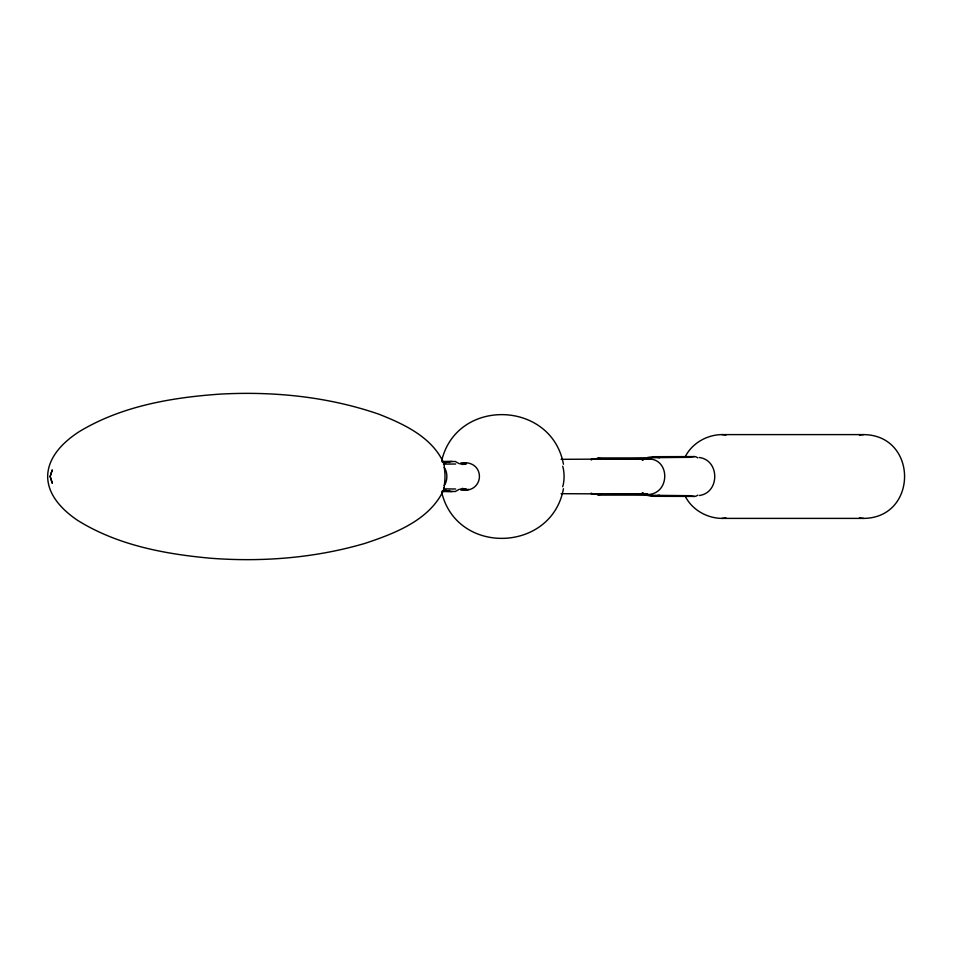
<?xml version="1.0" encoding="UTF-8"?>
<svg xmlns="http://www.w3.org/2000/svg" width="953" height="953" viewBox="0 0 953 953"><rect width="100%" height="100%" fill="white"/><g stroke="black" fill="none" stroke-linecap="round" stroke-linejoin="round"><path stroke-width="1.43" d="M441.775 460.347C457.178 397.175 551.739 400.403 563.449 464.266M563.449 488.734C551.739 552.597 457.178 555.825 441.775 492.653M444.253 488.412L444.277 485.518A12.365 8.16 -90 0 0 444.277 467.482L444.253 464.587M443.836 489.616C429.732 520.278 394.721 533.477 364.88 543.413C315.145 557.97 262.73 562.175 211.149 558.279C164.893 554.134 117.326 545.223 77.443 520.255C62.755 510.284 47.829 495.465 47.65 476.5C47.888 456.88 63.684 441.704 79.063 431.745C121.353 406.085 171.54 397.496 220.262 394.101C273.785 391.195 328.225 396.674 379.044 414.257C404.036 424.133 432.328 437.248 443.836 463.384M685.195 456.844C691.973 443.252 706.912 434.735 721.957 434.604L863.466 434.604C918.263 434.973 918.263 518.027 863.466 518.396L721.957 518.396C706.912 518.265 691.973 509.748 685.195 496.156M459.06 489.389L455.165 491.569L451.317 491.271M451.317 461.728L455.165 461.431L459.06 463.611M642 459.763L643.918 459.132L642.596 459.525M659.464 495.238L653.103 496.299L647.659 495.536M642.227 459.811L644.276 459.191L642.894 459.56M601.105 494.393L602.463 493.988M590.884 459.62L598.603 458.286L691.366 457.297M464.623 463.861C457.928 465.743 467.863 463.039 464.147 463.908L466.446 463.706L460.096 463.944M446.195 490.211L442.228 491.057L450.066 490.557M699.347 495.512C719.872 492.772 719.872 460.228 699.347 457.488M642.918 459.56C672.127 452.961 671.829 498.979 643.132 494.202L597.483 494.655L600.747 494.357M647.659 457.464L653.317 456.69L694.368 456.582M460.716 490.009C485.375 493.833 485.887 459.167 460.716 462.991M859.38 435.009L863.466 434.604M721.957 518.396L726.043 517.991M465.648 489.687L468.745 489.389M441.966 461.502L452.222 461.276M655.092 496.322L653.103 496.299L654.878 496.215M455.665 464.016L444.92 464.111M653.329 496.287L690.722 495.977M561.126 459.322L647.706 458.881L601.212 458.417M561.126 493.678L647.706 494.119L642.918 493.44M694.368 496.418L655.235 496.322M444.92 488.889L455.665 488.984M452.222 491.724L441.966 491.498M690.722 457.023L653.329 456.713M600.807 458.405L597.483 458.345L600.747 458.643M691.366 495.703L599.508 494.738M599.27 494.726L590.955 493.404M460.096 489.056L464.85 489.199L462.253 488.448L466.446 489.294L464.623 489.139M651.316 496.215L653.317 496.31M450.066 462.443L442.228 461.943L446.195 462.789M647.635 458.858L650.982 459.167M465.648 463.313L466.398 463.384M721.957 434.604L726.043 435.009M859.38 517.991L863.466 518.396M654.878 456.785L659.476 457.762M642.894 493.44L644.276 493.809L642.227 493.189M642.596 493.475L643.918 493.868L642 493.237M590.884 493.38L594.279 494.381M601.105 458.607L602.463 459.012M444.253 467.494A36.881 24.325 -90 0 1 444.253 485.506M562.699 466.279A17.178 7.028 -90 0 1 562.699 486.721M443.455 464.04A12.091 2.942 -49 0 1 444.158 464.695M443.788 487.924A12.091 3.419 52.7 0 1 443.514 489.032M697.799 495.095A19.918 9.542 90 0 1 692.533 496.048M692.533 456.952A19.918 9.542 -90 0 1 697.799 457.905M51.117 473.391L50.152 476.5L52.26 483.135L50.152 476.5L52.26 469.865L51.117 473.391M594.279 458.619L590.955 459.596L594.219 458.643M657.522 495.941L654.925 496.275L657.522 495.941M655.557 456.797L654.925 456.725L657.522 457.059L655.557 456.797"/></g></svg>
